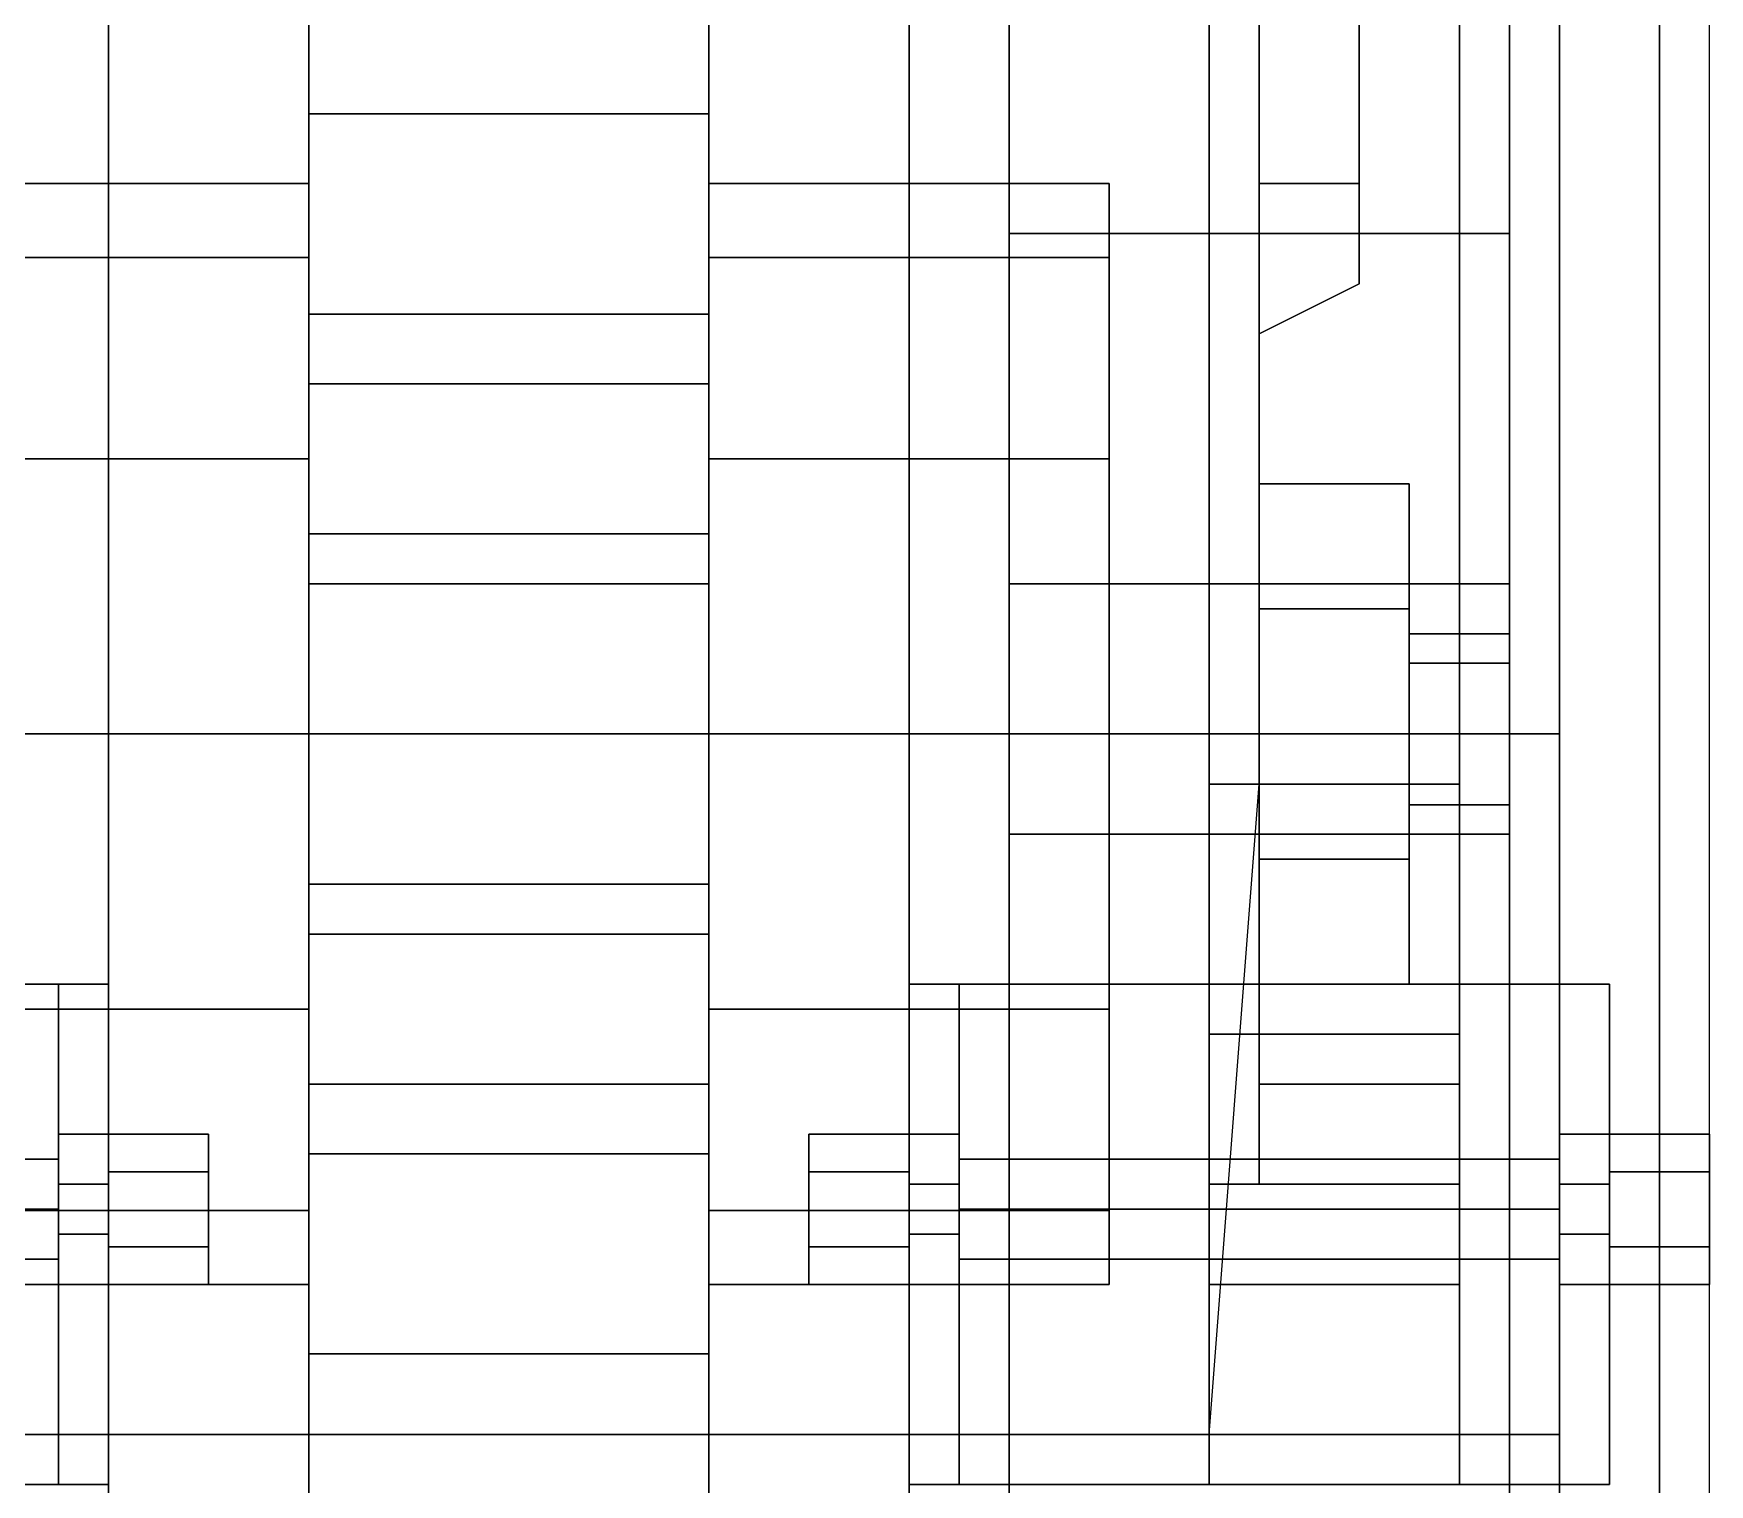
# Model space of a CAD drawing. Header units: millimetres. Extents: x -0.88 to 1, y -1.7 to 8.
# Drawn here: x -0.7875 to -0.62, y -0.965 to -0.82 of the extents above; entities that cross this region are included whole.
import ezdxf

# ---------------------------------------------------------------- set-up
doc = ezdxf.new("R2010")
doc.units = ezdxf.units.MM
for name, color, linetype in [('b2', 3, 'Continuous'), ('bogie', 5, 'Continuous'), ('seats', 3, 'Continuous'), ('track', 3, 'Continuous'), ('wheels', 2, 'Continuous')]:
    doc.layers.add(name, color=color, linetype=linetype)

msp = doc.modelspace()

# ---------------------------------------------------------------- linework, layer by layer
msp.add_3dface([(-0.62, -1.33, 0.85), (-0.62, 0.25, 0.85), (-0.84769, 0.25, 0.85), (-0.88, -1.33, 0.85)])
at = {"layer": 'b2'}
for points in [[(-0.67, -0.945, 0.215), (-0.67, -0.945, 0.205), (-0.67, -0.445, 0.195), (-0.67, -0.44, 0.21)], [(-0.67, -0.44, 0.21), (-0.67, -0.44, 0.23), (-0.67, -0.965, 0.265), (-0.67, -0.945, 0.215)], [(-0.67, -0.495, 0.27), (-0.67, -0.895, 0.27), (-0.67, -0.965, 0.265), (-0.67, -0.44, 0.23)], [(-0.67, -0.455, 0.18), (-0.67, -0.445, 0.195), (-0.67, -0.945, 0.205), (-0.67, -0.935, 0.185)], [(-0.67, -0.475, 0.17), (-0.67, -0.455, 0.18), (-0.67, -0.935, 0.185), (-0.67, -0.92, 0.17)], [(-0.67, -0.895, 0.165), (-0.67, -0.565, 0.165), (-0.67, -0.475, 0.17), (-0.67, -0.92, 0.17)], [(-0.645, -0.495, 0.27), (-0.645, -0.895, 0.27), (-0.67, -0.895, 0.27), (-0.67, -0.495, 0.27)], [(-0.645, -0.895, 0.27), (-0.645, -0.495, 0.27), (-0.645, -0.54, 0.265), (-0.645, -0.895, 0.265)], [(-0.665, -0.835, 0.245), (-0.665, -0.895, 0.265), (-0.665, -0.54, 0.265), (-0.665, -0.665, 0.245)], [(-0.645, -0.895, 0.265), (-0.645, -0.54, 0.265), (-0.665, -0.54, 0.265), (-0.665, -0.895, 0.265)], [(-0.645, -0.895, 0.165), (-0.645, -0.565, 0.165), (-0.67, -0.565, 0.165), (-0.67, -0.895, 0.165)], [(-0.665, -0.895, 0.17), (-0.665, -0.835, 0.19), (-0.665, -0.665, 0.19), (-0.665, -0.565, 0.17)], [(-0.645, -0.565, 0.17), (-0.645, -0.895, 0.17), (-0.665, -0.895, 0.17), (-0.665, -0.565, 0.17)], [(-0.645, -0.565, 0.165), (-0.645, -0.895, 0.165), (-0.645, -0.895, 0.17), (-0.645, -0.565, 0.17)], [(-0.665, -0.835, 0.245), (-0.665, -0.665, 0.245), (-0.655, -0.665, 0.235), (-0.655, -0.835, 0.235)], [(-0.665, -0.665, 0.19), (-0.665, -0.835, 0.19), (-0.655, -0.835, 0.2), (-0.655, -0.665, 0.2)], [(-0.655, -0.835, 0.235), (-0.655, -0.665, 0.235), (-0.655, -0.665, 0.2), (-0.655, -0.835, 0.2)], [(-0.665, -0.85, 0.23), (-0.665, -0.835, 0.245), (-0.655, -0.835, 0.235), (-0.655, -0.845, 0.225)], [(-0.665, -0.835, 0.19), (-0.665, -0.85, 0.205), (-0.655, -0.845, 0.21), (-0.655, -0.835, 0.2)], [(-0.665, -0.935, 0.235), (-0.665, -0.92, 0.255), (-0.665, -0.835, 0.245), (-0.665, -0.85, 0.23)], [(-0.665, -0.92, 0.255), (-0.665, -0.895, 0.265), (-0.665, -0.835, 0.245)], [(-0.665, -0.925, 0.185), (-0.665, -0.935, 0.205), (-0.665, -0.85, 0.205), (-0.665, -0.835, 0.19)], [(-0.665, -0.895, 0.17), (-0.665, -0.925, 0.185), (-0.665, -0.835, 0.19)], [(-0.655, -0.845, 0.225), (-0.655, -0.835, 0.235), (-0.655, -0.835, 0.2), (-0.655, -0.845, 0.21)], [(-0.665, -0.85, 0.205), (-0.665, -0.85, 0.23), (-0.655, -0.845, 0.225), (-0.655, -0.845, 0.21)], [(-0.665, -0.935, 0.205), (-0.665, -0.935, 0.235), (-0.665, -0.85, 0.23), (-0.665, -0.85, 0.205)], [(-0.665, -0.8775, 0.24165), (-0.665, -0.865, 0.22), (-0.65, -0.865, 0.22), (-0.65, -0.8775, 0.24165)], [(-0.665, -0.865, 0.22), (-0.665, -0.8775, 0.19835), (-0.65, -0.8775, 0.19835), (-0.65, -0.865, 0.22)], [(-0.65, -0.9025, 0.24165), (-0.65, -0.8775, 0.24165), (-0.65, -0.865, 0.22), (-0.65, -0.915, 0.22)], [(-0.65, -0.915, 0.22), (-0.65, -0.865, 0.22), (-0.65, -0.8775, 0.19835), (-0.65, -0.9025, 0.19835)], [(-0.665, -0.9025, 0.24165), (-0.665, -0.8775, 0.24165), (-0.65, -0.8775, 0.24165), (-0.65, -0.9025, 0.24165)], [(-0.665, -0.8775, 0.19835), (-0.665, -0.9025, 0.19835), (-0.65, -0.9025, 0.19835), (-0.65, -0.8775, 0.19835)], [(-0.65, -0.88293, 0.22707), (-0.65, -0.88, 0.22), (-0.64, -0.88, 0.22), (-0.64, -0.88293, 0.22707)], [(-0.65, -0.88, 0.22), (-0.65, -0.88293, 0.21293), (-0.64, -0.88293, 0.21293), (-0.64, -0.88, 0.22)], [(-0.64, -0.88293, 0.21293), (-0.64, -0.9, 0.22), (-0.64, -0.89707, 0.22707), (-0.64, -0.88, 0.22)], [(-0.64, -0.88, 0.22), (-0.64, -0.89707, 0.22707), (-0.64, -0.89, 0.23), (-0.64, -0.88293, 0.22707)], [(-0.65, -0.89, 0.23), (-0.65, -0.88293, 0.22707), (-0.64, -0.88293, 0.22707), (-0.64, -0.89, 0.23)], [(-0.65, -0.88293, 0.21293), (-0.65, -0.89, 0.21), (-0.64, -0.89, 0.21), (-0.64, -0.88293, 0.21293)], [(-0.64, -0.89, 0.21), (-0.64, -0.89707, 0.21293), (-0.64, -0.9, 0.22), (-0.64, -0.88293, 0.21293)], [(-0.65, -0.89707, 0.22707), (-0.65, -0.89, 0.23), (-0.64, -0.89, 0.23), (-0.64, -0.89707, 0.22707)], [(-0.65, -0.89, 0.21), (-0.65, -0.89707, 0.21293), (-0.64, -0.89707, 0.21293), (-0.64, -0.89, 0.21)], [(-0.645, -0.92, 0.17), (-0.645, -0.895, 0.165), (-0.67, -0.895, 0.165), (-0.67, -0.92, 0.17)], [(-0.645, -0.895, 0.275), (-0.645, -0.96, 0.275), (-0.67, -0.96, 0.275), (-0.67, -0.895, 0.275)], [(-0.645, -0.895, 0.27), (-0.645, -0.895, 0.275), (-0.67, -0.895, 0.275), (-0.67, -0.895, 0.27)], [(-0.67, -0.895, 0.275), (-0.67, -0.96, 0.275), (-0.665, -0.895, 0.265), (-0.67, -0.895, 0.27)], [(-0.67, -0.96, 0.275), (-0.67, -0.965, 0.27), (-0.67, -0.965, 0.265), (-0.67, -0.895, 0.27)], [(-0.645, -0.895, 0.17), (-0.645, -0.925, 0.185), (-0.665, -0.925, 0.185), (-0.665, -0.895, 0.17)], [(-0.645, -0.92, 0.255), (-0.645, -0.895, 0.265), (-0.665, -0.895, 0.265), (-0.665, -0.92, 0.255)], [(-0.645, -0.895, 0.165), (-0.645, -0.92, 0.17), (-0.645, -0.925, 0.185), (-0.645, -0.895, 0.17)], [(-0.645, -0.895, 0.265), (-0.645, -0.96, 0.275), (-0.645, -0.96, 0.275), (-0.645, -0.895, 0.275)], [(-0.645, -0.92, 0.255), (-0.645, -0.965, 0.27), (-0.645, -0.96, 0.275), (-0.645, -0.895, 0.265)], [(-0.65, -0.9, 0.22), (-0.65, -0.89707, 0.22707), (-0.64, -0.89707, 0.22707), (-0.64, -0.9, 0.22)], [(-0.65, -0.89707, 0.21293), (-0.65, -0.9, 0.22), (-0.64, -0.9, 0.22), (-0.64, -0.89707, 0.21293)], [(-0.665, -0.915, 0.22), (-0.665, -0.9025, 0.24165), (-0.65, -0.9025, 0.24165), (-0.65, -0.915, 0.22)], [(-0.665, -0.9025, 0.19835), (-0.665, -0.915, 0.22), (-0.65, -0.915, 0.22), (-0.65, -0.9025, 0.19835)], [(-0.645, -0.935, 0.185), (-0.645, -0.92, 0.17), (-0.67, -0.92, 0.17), (-0.67, -0.935, 0.185)], [(-0.645, -0.935, 0.235), (-0.645, -0.92, 0.255), (-0.665, -0.92, 0.255), (-0.665, -0.935, 0.235)], [(-0.645, -0.92, 0.17), (-0.645, -0.935, 0.185), (-0.645, -0.935, 0.205), (-0.645, -0.925, 0.185)], [(-0.645, -0.935, 0.235), (-0.645, -0.965, 0.265), (-0.645, -0.965, 0.27), (-0.645, -0.92, 0.255)], [(-0.645, -0.925, 0.185), (-0.645, -0.935, 0.205), (-0.665, -0.935, 0.205), (-0.665, -0.925, 0.185)], [(-0.645, -0.945, 0.205), (-0.645, -0.935, 0.185), (-0.67, -0.935, 0.185), (-0.67, -0.945, 0.205)], [(-0.645, -0.935, 0.205), (-0.645, -0.935, 0.235), (-0.665, -0.935, 0.235), (-0.665, -0.935, 0.205)], [(-0.645, -0.935, 0.185), (-0.645, -0.945, 0.205), (-0.645, -0.945, 0.215), (-0.645, -0.935, 0.205)], [(-0.645, -0.935, 0.205), (-0.645, -0.945, 0.215), (-0.645, -0.965, 0.265), (-0.645, -0.935, 0.235)], [(-0.645, -0.965, 0.265), (-0.645, -0.945, 0.215), (-0.67, -0.945, 0.215), (-0.67, -0.965, 0.265)], [(-0.645, -0.945, 0.215), (-0.645, -0.945, 0.205), (-0.67, -0.945, 0.205), (-0.67, -0.945, 0.215)], [(-0.645, -0.96, 0.275), (-0.645, -0.965, 0.27), (-0.67, -0.965, 0.27), (-0.67, -0.96, 0.275)]]:
    msp.add_3dface(points, dxfattribs=at)
at = {"layer": 'bogie'}
for points in [[(-0.69, -0.59, 0.295), (-0.69, -0.84, 0.325), (-0.69, -0.805, 0.33), (-0.69, -0.59, 0.295)], [(-0.69, -0.99, 0.3), (-0.69, -0.59, 0.295), (-0.64, -0.59, 0.295), (-0.64, -0.99, 0.3)], [(-0.69, -0.9, 0.315), (-0.69, -0.59, 0.295), (-0.69, -0.99, 0.3), (-0.69, -0.99, 0.315)], [(-0.69, -0.875, 0.325), (-0.69, -0.59, 0.295), (-0.69, -0.9, 0.315), (-0.69, -0.9, 0.325)], [(-0.69, -0.875, 0.325), (-0.69, -0.875, 0.325), (-0.69, -0.84, 0.325), (-0.69, -0.59, 0.295)], [(-0.64, -0.59, 0.295), (-0.64, -0.805, 0.33), (-0.64, -0.84, 0.325), (-0.64, -0.59, 0.295)], [(-0.64, -0.99, 0.315), (-0.64, -0.99, 0.3), (-0.64, -0.59, 0.295), (-0.64, -0.9, 0.315)], [(-0.64, -0.9, 0.325), (-0.64, -0.9, 0.315), (-0.64, -0.59, 0.295), (-0.64, -0.875, 0.325)], [(-0.64, -0.59, 0.295), (-0.64, -0.84, 0.325), (-0.64, -0.875, 0.325)], [(-0.69, -0.805, 0.33), (-0.69, -0.84, 0.325), (-0.69, -0.84, 0.33), (-0.69, -0.805, 0.33)], [(-0.69, -0.805, 0.33), (-0.69, -0.84, 0.33), (-0.64, -0.84, 0.33), (-0.64, -0.805, 0.33)], [(-0.64, -0.805, 0.33), (-0.64, -0.84, 0.33), (-0.64, -0.84, 0.325), (-0.64, -0.805, 0.33)], [(-0.69, -0.84, 0.33), (-0.69, -0.84, 0.325), (-0.64, -0.84, 0.325), (-0.64, -0.84, 0.33)], [(-0.69, -0.84, 0.325), (-0.69, -0.875, 0.33), (-0.64, -0.875, 0.33), (-0.64, -0.84, 0.325)], [(-0.69, -0.875, 0.325), (-0.69, -0.875, 0.325), (-0.69, -0.875, 0.33), (-0.69, -0.84, 0.325)], [(-0.64, -0.84, 0.325), (-0.64, -0.875, 0.33), (-0.64, -0.875, 0.325)], [(-0.69, -0.875, 0.33), (-0.69, -0.875, 0.325), (-0.64, -0.875, 0.325), (-0.64, -0.875, 0.33)], [(-0.69, -0.875, 0.325), (-0.69, -0.9, 0.325), (-0.64, -0.9, 0.325), (-0.64, -0.875, 0.325)], [(-0.69, -0.9, 0.325), (-0.69, -0.9, 0.315), (-0.64, -0.9, 0.315), (-0.64, -0.9, 0.325)], [(-0.69, -0.9, 0.315), (-0.69, -0.99, 0.315), (-0.64, -0.99, 0.315), (-0.64, -0.9, 0.315)], [(-0.85, -0.915, 0.28), (-0.845, -0.915, 0.285), (-0.785, -0.915, 0.285), (-0.78, -0.915, 0.28)], [(-0.845, -0.915, 0.285), (-0.845, -0.965, 0.285), (-0.785, -0.965, 0.285), (-0.785, -0.915, 0.285)], [(-0.785, -0.945, 0.33), (-0.785, -0.93, 0.33), (-0.785, -0.915, 0.29), (-0.785, -0.965, 0.29)], [(-0.78, -0.915, 0.29), (-0.785, -0.915, 0.29), (-0.785, -0.93, 0.33), (-0.78, -0.93, 0.33)], [(-0.785, -0.965, 0.29), (-0.785, -0.915, 0.29), (-0.785, -0.915, 0.285), (-0.785, -0.965, 0.285)], [(-0.785, -0.915, 0.29), (-0.78, -0.915, 0.29), (-0.78, -0.915, 0.28), (-0.785, -0.915, 0.285)], [(-0.78, -0.93, 0.33), (-0.78, -0.945, 0.33), (-0.78, -0.965, 0.29), (-0.78, -0.915, 0.29)], [(-0.78, -0.915, 0.29), (-0.78, -0.965, 0.29), (-0.78, -0.965, 0.28), (-0.78, -0.915, 0.28)], [(-0.7, -0.945, 0.33), (-0.7, -0.93, 0.33), (-0.7, -0.915, 0.29), (-0.7, -0.965, 0.29)], [(-0.7, -0.93, 0.33), (-0.695, -0.93, 0.33), (-0.695, -0.915, 0.29), (-0.7, -0.915, 0.29)], [(-0.7, -0.915, 0.28), (-0.695, -0.915, 0.285), (-0.635, -0.915, 0.285), (-0.63, -0.915, 0.28)], [(-0.7, -0.915, 0.29), (-0.695, -0.915, 0.29), (-0.695, -0.915, 0.285), (-0.7, -0.915, 0.28)], [(-0.7, -0.965, 0.29), (-0.7, -0.915, 0.29), (-0.7, -0.915, 0.28), (-0.7, -0.965, 0.28)], [(-0.695, -0.93, 0.33), (-0.695, -0.945, 0.33), (-0.695, -0.965, 0.29), (-0.695, -0.915, 0.29)], [(-0.695, -0.915, 0.285), (-0.695, -0.965, 0.285), (-0.635, -0.965, 0.285), (-0.635, -0.915, 0.285)], [(-0.695, -0.915, 0.29), (-0.695, -0.965, 0.29), (-0.695, -0.965, 0.285), (-0.695, -0.915, 0.285)], [(-0.635, -0.945, 0.33), (-0.635, -0.93, 0.33), (-0.635, -0.915, 0.29), (-0.635, -0.965, 0.29)], [(-0.63, -0.915, 0.29), (-0.635, -0.915, 0.29), (-0.635, -0.93, 0.33), (-0.63, -0.93, 0.33)], [(-0.635, -0.965, 0.29), (-0.635, -0.915, 0.29), (-0.635, -0.915, 0.285), (-0.635, -0.965, 0.285)], [(-0.635, -0.915, 0.29), (-0.63, -0.915, 0.29), (-0.63, -0.915, 0.28), (-0.635, -0.915, 0.285)], [(-0.63, -0.93, 0.33), (-0.63, -0.945, 0.33), (-0.63, -0.965, 0.29), (-0.63, -0.915, 0.29)], [(-0.63, -0.915, 0.29), (-0.63, -0.965, 0.29), (-0.63, -0.965, 0.28), (-0.63, -0.915, 0.28)], [(-0.785, -0.94, 0.335), (-0.785, -0.935, 0.335), (-0.785, -0.93, 0.33), (-0.785, -0.945, 0.33)], [(-0.78, -0.93, 0.33), (-0.785, -0.93, 0.33), (-0.785, -0.935, 0.335), (-0.78, -0.935, 0.335)], [(-0.78, -0.93, 0.3225), (-0.78, -0.93375, 0.329), (-0.77, -0.93375, 0.329), (-0.77, -0.93, 0.3225)], [(-0.78, -0.93375, 0.316), (-0.78, -0.93, 0.3225), (-0.77, -0.93, 0.3225), (-0.77, -0.93375, 0.316)], [(-0.78, -0.935, 0.335), (-0.78, -0.94, 0.335), (-0.78, -0.945, 0.33), (-0.78, -0.93, 0.33)], [(-0.77, -0.93375, 0.329), (-0.77, -0.94125, 0.329), (-0.77, -0.945, 0.3225), (-0.77, -0.93, 0.3225)], [(-0.77, -0.93, 0.3225), (-0.77, -0.945, 0.3225), (-0.77, -0.94125, 0.316), (-0.77, -0.93375, 0.316)], [(-0.71, -0.94125, 0.329), (-0.71, -0.93375, 0.329), (-0.71, -0.93, 0.3225), (-0.71, -0.945, 0.3225)], [(-0.7, -0.93375, 0.329), (-0.7, -0.93, 0.3225), (-0.71, -0.93, 0.3225), (-0.71, -0.93375, 0.329)], [(-0.71, -0.945, 0.3225), (-0.71, -0.93, 0.3225), (-0.71, -0.93375, 0.316), (-0.71, -0.94125, 0.316)], [(-0.7, -0.93, 0.3225), (-0.7, -0.93375, 0.316), (-0.71, -0.93375, 0.316), (-0.71, -0.93, 0.3225)], [(-0.7, -0.94, 0.335), (-0.7, -0.935, 0.335), (-0.7, -0.93, 0.33), (-0.7, -0.945, 0.33)], [(-0.7, -0.935, 0.335), (-0.695, -0.935, 0.335), (-0.695, -0.93, 0.33), (-0.7, -0.93, 0.33)], [(-0.695, -0.935, 0.335), (-0.695, -0.94, 0.335), (-0.695, -0.945, 0.33), (-0.695, -0.93, 0.33)], [(-0.635, -0.94, 0.335), (-0.635, -0.935, 0.335), (-0.635, -0.93, 0.33), (-0.635, -0.945, 0.33)], [(-0.63, -0.93, 0.33), (-0.635, -0.93, 0.33), (-0.635, -0.935, 0.335), (-0.63, -0.935, 0.335)], [(-0.63, -0.93, 0.3225), (-0.63, -0.93375, 0.329), (-0.62, -0.93375, 0.329), (-0.62, -0.93, 0.3225)], [(-0.63, -0.93375, 0.316), (-0.63, -0.93, 0.3225), (-0.62, -0.93, 0.3225), (-0.62, -0.93375, 0.316)], [(-0.63, -0.935, 0.335), (-0.63, -0.94, 0.335), (-0.63, -0.945, 0.33), (-0.63, -0.93, 0.33)], [(-0.62, -0.93375, 0.329), (-0.62, -0.94125, 0.329), (-0.62, -0.945, 0.3225), (-0.62, -0.93, 0.3225)], [(-0.62, -0.93, 0.3225), (-0.62, -0.945, 0.3225), (-0.62, -0.94125, 0.316), (-0.62, -0.93375, 0.316)], [(-0.845, -0.9325, 0.3225), (-0.845, -0.9375, 0.3275), (-0.785, -0.9375, 0.3275), (-0.785, -0.9325, 0.3225)], [(-0.845, -0.9375, 0.3175), (-0.845, -0.9325, 0.3225), (-0.785, -0.9325, 0.3225), (-0.785, -0.9375, 0.3175)], [(-0.695, -0.9325, 0.3225), (-0.695, -0.9375, 0.3275), (-0.635, -0.9375, 0.3275), (-0.635, -0.9325, 0.3225)], [(-0.695, -0.9375, 0.3175), (-0.695, -0.9325, 0.3225), (-0.635, -0.9325, 0.3225), (-0.635, -0.9375, 0.3175)], [(-0.78, -0.94125, 0.316), (-0.78, -0.93375, 0.316), (-0.77, -0.93375, 0.316), (-0.77, -0.94125, 0.316)], [(-0.78, -0.93375, 0.329), (-0.78, -0.94125, 0.329), (-0.77, -0.94125, 0.329), (-0.77, -0.93375, 0.329)], [(-0.7, -0.93375, 0.316), (-0.7, -0.94125, 0.316), (-0.71, -0.94125, 0.316), (-0.71, -0.93375, 0.316)], [(-0.7, -0.94125, 0.329), (-0.7, -0.93375, 0.329), (-0.71, -0.93375, 0.329), (-0.71, -0.94125, 0.329)], [(-0.63, -0.94125, 0.316), (-0.63, -0.93375, 0.316), (-0.62, -0.93375, 0.316), (-0.62, -0.94125, 0.316)], [(-0.63, -0.93375, 0.329), (-0.63, -0.94125, 0.329), (-0.62, -0.94125, 0.329), (-0.62, -0.93375, 0.329)], [(-0.78, -0.935, 0.335), (-0.785, -0.935, 0.335), (-0.785, -0.94, 0.335), (-0.78, -0.94, 0.335)], [(-0.7, -0.94, 0.335), (-0.695, -0.94, 0.335), (-0.695, -0.935, 0.335), (-0.7, -0.935, 0.335)], [(-0.63, -0.935, 0.335), (-0.635, -0.935, 0.335), (-0.635, -0.94, 0.335), (-0.63, -0.94, 0.335)], [(-0.845, -0.9375, 0.3275), (-0.845, -0.9425, 0.3225), (-0.785, -0.9425, 0.3225), (-0.785, -0.9375, 0.3275)], [(-0.845, -0.9425, 0.3225), (-0.845, -0.9375, 0.3175), (-0.785, -0.9375, 0.3175), (-0.785, -0.9425, 0.3225)], [(-0.695, -0.9375, 0.3275), (-0.695, -0.9425, 0.3225), (-0.635, -0.9425, 0.3225), (-0.635, -0.9375, 0.3275)], [(-0.695, -0.9425, 0.3225), (-0.695, -0.9375, 0.3175), (-0.635, -0.9375, 0.3175), (-0.635, -0.9425, 0.3225)], [(-0.78, -0.94, 0.335), (-0.785, -0.94, 0.335), (-0.785, -0.945, 0.33), (-0.78, -0.945, 0.33)], [(-0.78, -0.94125, 0.329), (-0.78, -0.945, 0.3225), (-0.77, -0.945, 0.3225), (-0.77, -0.94125, 0.329)], [(-0.78, -0.945, 0.3225), (-0.78, -0.94125, 0.316), (-0.77, -0.94125, 0.316), (-0.77, -0.945, 0.3225)], [(-0.7, -0.945, 0.3225), (-0.7, -0.94125, 0.329), (-0.71, -0.94125, 0.329), (-0.71, -0.945, 0.3225)], [(-0.7, -0.94125, 0.316), (-0.7, -0.945, 0.3225), (-0.71, -0.945, 0.3225), (-0.71, -0.94125, 0.316)], [(-0.7, -0.945, 0.33), (-0.695, -0.945, 0.33), (-0.695, -0.94, 0.335), (-0.7, -0.94, 0.335)], [(-0.63, -0.94, 0.335), (-0.635, -0.94, 0.335), (-0.635, -0.945, 0.33), (-0.63, -0.945, 0.33)], [(-0.63, -0.94125, 0.329), (-0.63, -0.945, 0.3225), (-0.62, -0.945, 0.3225), (-0.62, -0.94125, 0.329)], [(-0.63, -0.945, 0.3225), (-0.63, -0.94125, 0.316), (-0.62, -0.94125, 0.316), (-0.62, -0.945, 0.3225)], [(-0.78, -0.945, 0.33), (-0.785, -0.945, 0.33), (-0.785, -0.965, 0.29), (-0.78, -0.965, 0.29)], [(-0.7, -0.965, 0.29), (-0.695, -0.965, 0.29), (-0.695, -0.945, 0.33), (-0.7, -0.945, 0.33)], [(-0.63, -0.945, 0.33), (-0.635, -0.945, 0.33), (-0.635, -0.965, 0.29), (-0.63, -0.965, 0.29)], [(-0.845, -0.965, 0.285), (-0.85, -0.965, 0.28), (-0.78, -0.965, 0.28), (-0.785, -0.965, 0.285)], [(-0.78, -0.965, 0.29), (-0.785, -0.965, 0.29), (-0.785, -0.965, 0.285), (-0.78, -0.965, 0.28)], [(-0.695, -0.965, 0.285), (-0.7, -0.965, 0.28), (-0.63, -0.965, 0.28), (-0.635, -0.965, 0.285)], [(-0.695, -0.965, 0.29), (-0.7, -0.965, 0.29), (-0.7, -0.965, 0.28), (-0.695, -0.965, 0.285)], [(-0.63, -0.965, 0.29), (-0.635, -0.965, 0.29), (-0.635, -0.965, 0.285), (-0.63, -0.965, 0.28)]]:
    msp.add_3dface(points, dxfattribs=at)
at = {"layer": 'seats'}
for points in [[(-0.625, 0.235, 1.205), (-0.625, 0.235, 1.16), (-0.625, -1.315, 1.16), (-0.625, -1.315, 1.205)], [(-0.605, -1.25, 1.22), (-0.605, 0.18, 1.22), (-0.625, 0.2, 1.205), (-0.625, -1.27, 1.205)]]:
    msp.add_3dface(points, dxfattribs=at)
at = {"layer": 'track'}
for points in [[(-0.635, -0.89, 0.025), (-0.635, -0.89), (-0.635, 0.945), (-0.635, 0.935, 0.025)], [(-0.845, 0.935, 0.025), (-0.845, -0.89, 0.025), (-0.635, -0.89, 0.025), (-0.635, 0.935, 0.025)], [(-0.845, -0.96, 0.56), (-0.845, -0.665, 0.59), (-0.635, -0.665, 0.59), (-0.635, -0.96, 0.56)], [(-0.635, -0.975, 0.585), (-0.635, -0.665, 0.615), (-0.845, -0.665, 0.615), (-0.845, -0.975, 0.585)], [(-0.635, -0.665, 0.59), (-0.635, -0.665, 0.615), (-0.635, -0.975, 0.585), (-0.635, -0.96, 0.56)], [(-0.845, -0.89, 0.025), (-0.845, -1.45, 0.19), (-0.635, -1.45, 0.19), (-0.635, -0.89, 0.025)], [(-0.635, -0.89), (-0.635, -1.45, 0.165), (-0.845, -1.45, 0.165), (-0.845, -0.89)], [(-0.635, -1.45, 0.19), (-0.635, -1.45, 0.165), (-0.635, -0.89), (-0.635, -0.89, 0.025)], [(-0.845, -1.34, 0.56), (-0.845, -0.96, 0.56), (-0.635, -0.96, 0.56), (-0.635, -1.34, 0.56)], [(-0.635, -0.96, 0.56), (-0.635, -0.975, 0.585), (-0.635, -1.34, 0.585), (-0.635, -1.34, 0.56)]]:
    msp.add_3dface(points, dxfattribs=at)
at = {"layer": 'wheels'}
for points in [[(-0.7, -0.7875, 0.04246), (-0.7, -0.89, 0.015), (-0.78, -0.89, 0.015), (-0.78, -0.7875, 0.04246)], [(-0.78, -0.89, 0.065), (-0.78, -0.8125, 0.08577), (-0.78, -0.7875, 0.04246), (-0.78, -0.89, 0.015)], [(-0.7, -0.89, 0.425), (-0.7, -0.7875, 0.39754), (-0.78, -0.7875, 0.39754), (-0.78, -0.89, 0.425)], [(-0.78, -0.8125, 0.35423), (-0.78, -0.89, 0.375), (-0.78, -0.89, 0.425), (-0.78, -0.7875, 0.39754)], [(-0.7, -0.8125, 0.08577), (-0.7, -0.89, 0.065), (-0.7, -0.89, 0.015), (-0.7, -0.7875, 0.04246)], [(-0.7, -0.89, 0.375), (-0.7, -0.8125, 0.35423), (-0.7, -0.7875, 0.39754), (-0.7, -0.89, 0.425)], [(-0.76, -0.855, 0.085), (-0.72, -0.855, 0.085), (-0.72, -0.79059, 0.12219), (-0.76, -0.79059, 0.12219)], [(-0.76, -0.79059, 0.12219), (-0.76, -0.79059, 0.12219), (-0.76, -0.8125, 0.08577), (-0.76, -0.855, 0.085)], [(-0.76, -0.79059, 0.31781), (-0.72, -0.79059, 0.31781), (-0.72, -0.855, 0.355), (-0.76, -0.855, 0.355)], [(-0.76, -0.855, 0.355), (-0.76, -0.855, 0.355), (-0.76, -0.8125, 0.35423), (-0.76, -0.79059, 0.31781)], [(-0.72, -0.855, 0.085), (-0.72, -0.855, 0.085), (-0.72, -0.8125, 0.08577), (-0.72, -0.79059, 0.12219)], [(-0.72, -0.79059, 0.31781), (-0.72, -0.79059, 0.31781), (-0.72, -0.8125, 0.35423), (-0.72, -0.855, 0.355)], [(-0.76, -0.84804, 0.17268), (-0.76, -0.82804, 0.20732), (-0.76, -0.7959, 0.18299), (-0.76, -0.8109, 0.15701)], [(-0.76, -0.82804, 0.20732), (-0.72, -0.82804, 0.20732), (-0.72, -0.7959, 0.18299), (-0.76, -0.7959, 0.18299)], [(-0.72, -0.82804, 0.23268), (-0.76, -0.82804, 0.23268), (-0.76, -0.7959, 0.25701), (-0.72, -0.7959, 0.25701)], [(-0.76, -0.82804, 0.23268), (-0.76, -0.84804, 0.26732), (-0.76, -0.8109, 0.28299), (-0.76, -0.7959, 0.25701)], [(-0.72, -0.82804, 0.20732), (-0.72, -0.84804, 0.17268), (-0.72, -0.8109, 0.15701), (-0.72, -0.7959, 0.18299)], [(-0.72, -0.84804, 0.26732), (-0.72, -0.82804, 0.23268), (-0.72, -0.7959, 0.25701), (-0.72, -0.8109, 0.28299)], [(-0.72, -0.84804, 0.17268), (-0.76, -0.84804, 0.17268), (-0.76, -0.8109, 0.15701), (-0.72, -0.8109, 0.15701)], [(-0.76, -0.84804, 0.26732), (-0.72, -0.84804, 0.26732), (-0.72, -0.8109, 0.28299), (-0.76, -0.8109, 0.28299)], [(-0.78, -0.8125, 0.08577), (-0.78, -0.89, 0.065), (-0.76, -0.89, 0.065), (-0.76, -0.8125, 0.08577)], [(-0.78, -0.89, 0.375), (-0.78, -0.8125, 0.35423), (-0.76, -0.8125, 0.35423), (-0.76, -0.89, 0.375)], [(-0.76, -0.855, 0.085), (-0.76, -0.855, 0.085), (-0.76, -0.8125, 0.08577), (-0.76, -0.89, 0.065)], [(-0.76, -0.8125, 0.35423), (-0.76, -0.8125, 0.35423), (-0.76, -0.855, 0.355), (-0.76, -0.89, 0.375)], [(-0.72, -0.8125, 0.08577), (-0.72, -0.8125, 0.08577), (-0.72, -0.855, 0.085), (-0.72, -0.89, 0.065)], [(-0.7, -0.89, 0.065), (-0.7, -0.8125, 0.08577), (-0.72, -0.8125, 0.08577), (-0.72, -0.89, 0.065)], [(-0.72, -0.855, 0.355), (-0.72, -0.855, 0.355), (-0.72, -0.8125, 0.35423), (-0.72, -0.89, 0.375)], [(-0.7, -0.8125, 0.35423), (-0.7, -0.89, 0.375), (-0.72, -0.89, 0.375), (-0.72, -0.8125, 0.35423)], [(-0.76, -0.82804, 0.23268), (-0.72, -0.82804, 0.23268), (-0.72, -0.82804, 0.20732), (-0.76, -0.82804, 0.20732)], [(-0.76, -0.82804, 0.23268), (-0.76, -0.82804, 0.23268), (-0.76, -0.82804, 0.20732), (-0.76, -0.835, 0.22)], [(-0.76, -0.835, 0.22), (-0.76, -0.835, 0.22), (-0.76, -0.82804, 0.20732), (-0.76, -0.84237, 0.1925)], [(-0.76, -0.82804, 0.23268), (-0.76, -0.82804, 0.23268), (-0.76, -0.835, 0.22), (-0.76, -0.84237, 0.2475)], [(-0.76, -0.84237, 0.1925), (-0.76, -0.84237, 0.1925), (-0.76, -0.82804, 0.20732), (-0.76, -0.84804, 0.17268)], [(-0.76, -0.84237, 0.2475), (-0.76, -0.84237, 0.2475), (-0.76, -0.84804, 0.26732), (-0.76, -0.82804, 0.23268)], [(-0.72, -0.84237, 0.1925), (-0.72, -0.84237, 0.1925), (-0.72, -0.84804, 0.17268), (-0.72, -0.82804, 0.20732)], [(-0.72, -0.84237, 0.2475), (-0.72, -0.84237, 0.2475), (-0.72, -0.82804, 0.23268), (-0.72, -0.84804, 0.26732)], [(-0.72, -0.82804, 0.20732), (-0.72, -0.82804, 0.20732), (-0.72, -0.835, 0.22), (-0.72, -0.84237, 0.1925)], [(-0.72, -0.835, 0.22), (-0.72, -0.835, 0.22), (-0.72, -0.82804, 0.23268), (-0.72, -0.84237, 0.2475)], [(-0.72, -0.82804, 0.20732), (-0.72, -0.82804, 0.20732), (-0.72, -0.82804, 0.23268), (-0.72, -0.835, 0.22)], [(-0.8, -0.835, 0.22), (-0.8, -0.84237, 0.2475), (-0.76, -0.84237, 0.2475), (-0.76, -0.835, 0.22)], [(-0.8, -0.84237, 0.1925), (-0.8, -0.835, 0.22), (-0.76, -0.835, 0.22), (-0.76, -0.84237, 0.1925)], [(-0.68, -0.835, 0.22), (-0.68, -0.84237, 0.1925), (-0.72, -0.84237, 0.1925), (-0.72, -0.835, 0.22)], [(-0.68, -0.84237, 0.2475), (-0.68, -0.835, 0.22), (-0.72, -0.835, 0.22), (-0.72, -0.84237, 0.2475)], [(-0.8, -0.84237, 0.2475), (-0.8, -0.8625, 0.26763), (-0.76, -0.8625, 0.26763), (-0.76, -0.84237, 0.2475)], [(-0.8, -0.8625, 0.17237), (-0.8, -0.84237, 0.1925), (-0.76, -0.84237, 0.1925), (-0.76, -0.8625, 0.17237)], [(-0.76, -0.84804, 0.17268), (-0.76, -0.84804, 0.17268), (-0.76, -0.8625, 0.17237), (-0.76, -0.84237, 0.1925)], [(-0.76, -0.8625, 0.26763), (-0.76, -0.8625, 0.26763), (-0.76, -0.84804, 0.26732), (-0.76, -0.84237, 0.2475)], [(-0.68, -0.84237, 0.1925), (-0.68, -0.8625, 0.17237), (-0.72, -0.8625, 0.17237), (-0.72, -0.84237, 0.1925)], [(-0.68, -0.8625, 0.26763), (-0.68, -0.84237, 0.2475), (-0.72, -0.84237, 0.2475), (-0.72, -0.8625, 0.26763)], [(-0.72, -0.8625, 0.17237), (-0.72, -0.8625, 0.17237), (-0.72, -0.84804, 0.17268), (-0.72, -0.84237, 0.1925)], [(-0.72, -0.84804, 0.26732), (-0.72, -0.84804, 0.26732), (-0.72, -0.8625, 0.26763), (-0.72, -0.84237, 0.2475)], [(-0.76, -0.84804, 0.17268), (-0.72, -0.84804, 0.17268), (-0.72, -0.87, 0.16), (-0.76, -0.87, 0.16)], [(-0.76, -0.84804, 0.17268), (-0.76, -0.84804, 0.17268), (-0.76, -0.87, 0.16), (-0.76, -0.8625, 0.17237)], [(-0.76, -0.87, 0.28), (-0.72, -0.87, 0.28), (-0.72, -0.84804, 0.26732), (-0.76, -0.84804, 0.26732)], [(-0.76, -0.87, 0.28), (-0.76, -0.87, 0.28), (-0.76, -0.84804, 0.26732), (-0.76, -0.8625, 0.26763)], [(-0.72, -0.87, 0.16), (-0.72, -0.87, 0.16), (-0.72, -0.84804, 0.17268), (-0.72, -0.8625, 0.17237)], [(-0.72, -0.84804, 0.26732), (-0.72, -0.84804, 0.26732), (-0.72, -0.87, 0.28), (-0.72, -0.8625, 0.26763)], [(-0.76, -0.87, 0.085), (-0.72, -0.87, 0.085), (-0.72, -0.855, 0.085), (-0.76, -0.855, 0.085)], [(-0.76, -0.87, 0.085), (-0.76, -0.87, 0.085), (-0.76, -0.855, 0.085), (-0.76, -0.89, 0.065)], [(-0.76, -0.855, 0.355), (-0.72, -0.855, 0.355), (-0.72, -0.87, 0.355), (-0.76, -0.87, 0.355)], [(-0.76, -0.855, 0.355), (-0.76, -0.855, 0.355), (-0.76, -0.87, 0.355), (-0.76, -0.89, 0.375)], [(-0.72, -0.855, 0.085), (-0.72, -0.855, 0.085), (-0.72, -0.87, 0.085), (-0.72, -0.89, 0.065)], [(-0.72, -0.87, 0.355), (-0.72, -0.87, 0.355), (-0.72, -0.855, 0.355), (-0.72, -0.89, 0.375)], [(-0.8, -0.89, 0.165), (-0.8, -0.8625, 0.17237), (-0.76, -0.8625, 0.17237), (-0.76, -0.89, 0.165)], [(-0.8, -0.8625, 0.26763), (-0.8, -0.89, 0.275), (-0.76, -0.89, 0.275), (-0.76, -0.8625, 0.26763)], [(-0.76, -0.8625, 0.17237), (-0.76, -0.8625, 0.17237), (-0.76, -0.87, 0.16), (-0.76, -0.89, 0.165)], [(-0.76, -0.87, 0.28), (-0.76, -0.87, 0.28), (-0.76, -0.8625, 0.26763), (-0.76, -0.89, 0.275)], [(-0.68, -0.8625, 0.17237), (-0.68, -0.89, 0.165), (-0.72, -0.89, 0.165), (-0.72, -0.8625, 0.17237)], [(-0.72, -0.87, 0.16), (-0.72, -0.87, 0.16), (-0.72, -0.8625, 0.17237), (-0.72, -0.89, 0.165)], [(-0.68, -0.89, 0.275), (-0.68, -0.8625, 0.26763), (-0.72, -0.8625, 0.26763), (-0.72, -0.89, 0.275)], [(-0.72, -0.8625, 0.26763), (-0.72, -0.8625, 0.26763), (-0.72, -0.87, 0.28), (-0.72, -0.89, 0.275)], [(-0.76, -0.89, 0.165), (-0.76, -0.89, 0.165), (-0.76, -0.87, 0.16), (-0.76, -0.91, 0.16)], [(-0.76, -0.875, 0.09), (-0.72, -0.875, 0.09), (-0.72, -0.87, 0.085), (-0.76, -0.87, 0.085)], [(-0.76, -0.875, 0.09), (-0.76, -0.875, 0.09), (-0.76, -0.87, 0.085), (-0.76, -0.89, 0.065)], [(-0.76, -0.87, 0.16), (-0.72, -0.87, 0.16), (-0.72, -0.875, 0.12), (-0.76, -0.875, 0.12)], [(-0.76, -0.91, 0.16), (-0.76, -0.87, 0.16), (-0.76, -0.875, 0.12), (-0.76, -0.905, 0.12)], [(-0.72, -0.87, 0.28), (-0.76, -0.87, 0.28), (-0.76, -0.875, 0.32), (-0.72, -0.875, 0.32)], [(-0.76, -0.87, 0.28), (-0.76, -0.91, 0.28), (-0.76, -0.905, 0.32), (-0.76, -0.875, 0.32)], [(-0.76, -0.89, 0.275), (-0.76, -0.89, 0.275), (-0.76, -0.91, 0.28), (-0.76, -0.87, 0.28)], [(-0.72, -0.875, 0.35), (-0.76, -0.875, 0.35), (-0.76, -0.87, 0.355), (-0.72, -0.87, 0.355)], [(-0.76, -0.87, 0.355), (-0.76, -0.87, 0.355), (-0.76, -0.875, 0.35), (-0.76, -0.89, 0.375)], [(-0.72, -0.89, 0.165), (-0.72, -0.89, 0.165), (-0.72, -0.91, 0.16), (-0.72, -0.87, 0.16)], [(-0.72, -0.87, 0.085), (-0.72, -0.87, 0.085), (-0.72, -0.875, 0.09), (-0.72, -0.89, 0.065)], [(-0.72, -0.87, 0.16), (-0.72, -0.91, 0.16), (-0.72, -0.905, 0.12), (-0.72, -0.875, 0.12)], [(-0.72, -0.91, 0.28), (-0.72, -0.87, 0.28), (-0.72, -0.875, 0.32), (-0.72, -0.905, 0.32)], [(-0.72, -0.89, 0.275), (-0.72, -0.89, 0.275), (-0.72, -0.87, 0.28), (-0.72, -0.91, 0.28)], [(-0.72, -0.875, 0.35), (-0.72, -0.875, 0.35), (-0.72, -0.87, 0.355), (-0.72, -0.89, 0.375)], [(-0.76, -0.875, 0.12), (-0.72, -0.875, 0.12), (-0.72, -0.875, 0.09), (-0.76, -0.875, 0.09)], [(-0.76, -0.905, 0.12), (-0.76, -0.875, 0.12), (-0.76, -0.875, 0.09), (-0.76, -0.905, 0.09)], [(-0.76, -0.905, 0.09), (-0.76, -0.905, 0.09), (-0.76, -0.875, 0.09), (-0.76, -0.89, 0.065)], [(-0.72, -0.875, 0.32), (-0.76, -0.875, 0.32), (-0.76, -0.875, 0.35), (-0.72, -0.875, 0.35)], [(-0.76, -0.875, 0.32), (-0.76, -0.905, 0.32), (-0.76, -0.905, 0.35), (-0.76, -0.875, 0.35)], [(-0.76, -0.875, 0.35), (-0.76, -0.875, 0.35), (-0.76, -0.905, 0.35), (-0.76, -0.89, 0.375)], [(-0.72, -0.875, 0.09), (-0.72, -0.875, 0.09), (-0.72, -0.905, 0.09), (-0.72, -0.89, 0.065)], [(-0.72, -0.875, 0.12), (-0.72, -0.905, 0.12), (-0.72, -0.905, 0.09), (-0.72, -0.875, 0.09)], [(-0.72, -0.905, 0.32), (-0.72, -0.875, 0.32), (-0.72, -0.875, 0.35), (-0.72, -0.905, 0.35)], [(-0.72, -0.905, 0.35), (-0.72, -0.905, 0.35), (-0.72, -0.875, 0.35), (-0.72, -0.89, 0.375)], [(-0.8, -0.9175, 0.17237), (-0.8, -0.89, 0.165), (-0.76, -0.89, 0.165), (-0.76, -0.9175, 0.17237)], [(-0.8, -0.89, 0.275), (-0.8, -0.9175, 0.26763), (-0.76, -0.9175, 0.26763), (-0.76, -0.89, 0.275)], [(-0.7, -0.89, 0.015), (-0.7, -0.9925, 0.04246), (-0.78, -0.9925, 0.04246), (-0.78, -0.89, 0.015)], [(-0.78, -0.9675, 0.08577), (-0.78, -0.89, 0.065), (-0.78, -0.89, 0.015), (-0.78, -0.9925, 0.04246)], [(-0.78, -0.89, 0.065), (-0.78, -0.9675, 0.08577), (-0.76, -0.9675, 0.08577), (-0.76, -0.89, 0.065)], [(-0.7, -0.9925, 0.39754), (-0.7, -0.89, 0.425), (-0.78, -0.89, 0.425), (-0.78, -0.9925, 0.39754)], [(-0.78, -0.9675, 0.35423), (-0.78, -0.89, 0.375), (-0.76, -0.89, 0.375), (-0.76, -0.9675, 0.35423)], [(-0.78, -0.89, 0.375), (-0.78, -0.9675, 0.35423), (-0.78, -0.9925, 0.39754), (-0.78, -0.89, 0.425)], [(-0.76, -0.91, 0.16), (-0.76, -0.91, 0.16), (-0.76, -0.9175, 0.17237), (-0.76, -0.89, 0.165)], [(-0.76, -0.9675, 0.08577), (-0.76, -0.9675, 0.08577), (-0.76, -0.925, 0.085), (-0.76, -0.89, 0.065)], [(-0.76, -0.925, 0.085), (-0.76, -0.925, 0.085), (-0.76, -0.91, 0.085), (-0.76, -0.89, 0.065)], [(-0.76, -0.91, 0.085), (-0.76, -0.91, 0.085), (-0.76, -0.905, 0.09), (-0.76, -0.89, 0.065)], [(-0.76, -0.9175, 0.26763), (-0.76, -0.9175, 0.26763), (-0.76, -0.91, 0.28), (-0.76, -0.89, 0.275)], [(-0.76, -0.925, 0.355), (-0.76, -0.925, 0.355), (-0.76, -0.9675, 0.35423), (-0.76, -0.89, 0.375)], [(-0.76, -0.91, 0.355), (-0.76, -0.91, 0.355), (-0.76, -0.925, 0.355), (-0.76, -0.89, 0.375)], [(-0.76, -0.905, 0.35), (-0.76, -0.905, 0.35), (-0.76, -0.91, 0.355), (-0.76, -0.89, 0.375)], [(-0.68, -0.89, 0.165), (-0.68, -0.9175, 0.17237), (-0.72, -0.9175, 0.17237), (-0.72, -0.89, 0.165)], [(-0.72, -0.9175, 0.17237), (-0.72, -0.9175, 0.17237), (-0.72, -0.91, 0.16), (-0.72, -0.89, 0.165)], [(-0.72, -0.925, 0.085), (-0.72, -0.925, 0.085), (-0.72, -0.9675, 0.08577), (-0.72, -0.89, 0.065)], [(-0.72, -0.91, 0.085), (-0.72, -0.91, 0.085), (-0.72, -0.925, 0.085), (-0.72, -0.89, 0.065)], [(-0.72, -0.905, 0.09), (-0.72, -0.905, 0.09), (-0.72, -0.91, 0.085), (-0.72, -0.89, 0.065)], [(-0.7, -0.9675, 0.08577), (-0.7, -0.89, 0.065), (-0.72, -0.89, 0.065), (-0.72, -0.9675, 0.08577)], [(-0.68, -0.9175, 0.26763), (-0.68, -0.89, 0.275), (-0.72, -0.89, 0.275), (-0.72, -0.9175, 0.26763)], [(-0.72, -0.91, 0.28), (-0.72, -0.91, 0.28), (-0.72, -0.9175, 0.26763), (-0.72, -0.89, 0.275)], [(-0.72, -0.9675, 0.35423), (-0.72, -0.9675, 0.35423), (-0.72, -0.925, 0.355), (-0.72, -0.89, 0.375)], [(-0.72, -0.925, 0.355), (-0.72, -0.925, 0.355), (-0.72, -0.91, 0.355), (-0.72, -0.89, 0.375)], [(-0.72, -0.91, 0.355), (-0.72, -0.91, 0.355), (-0.72, -0.905, 0.35), (-0.72, -0.89, 0.375)], [(-0.7, -0.89, 0.375), (-0.7, -0.9675, 0.35423), (-0.72, -0.9675, 0.35423), (-0.72, -0.89, 0.375)], [(-0.7, -0.89, 0.065), (-0.7, -0.9675, 0.08577), (-0.7, -0.9925, 0.04246), (-0.7, -0.89, 0.015)], [(-0.7, -0.9675, 0.35423), (-0.7, -0.89, 0.375), (-0.7, -0.89, 0.425), (-0.7, -0.9925, 0.39754)], [(-0.72, -0.905, 0.12), (-0.76, -0.905, 0.12), (-0.76, -0.905, 0.09), (-0.72, -0.905, 0.09)], [(-0.72, -0.905, 0.09), (-0.76, -0.905, 0.09), (-0.76, -0.91, 0.085), (-0.72, -0.91, 0.085)], [(-0.72, -0.91, 0.16), (-0.76, -0.91, 0.16), (-0.76, -0.905, 0.12), (-0.72, -0.905, 0.12)], [(-0.76, -0.905, 0.32), (-0.72, -0.905, 0.32), (-0.72, -0.905, 0.35), (-0.76, -0.905, 0.35)], [(-0.76, -0.91, 0.28), (-0.72, -0.91, 0.28), (-0.72, -0.905, 0.32), (-0.76, -0.905, 0.32)], [(-0.76, -0.905, 0.35), (-0.72, -0.905, 0.35), (-0.72, -0.91, 0.355), (-0.76, -0.91, 0.355)], [(-0.76, -0.91, 0.16), (-0.72, -0.91, 0.16), (-0.72, -0.93196, 0.17268), (-0.76, -0.93196, 0.17268)], [(-0.76, -0.91, 0.16), (-0.76, -0.91, 0.16), (-0.76, -0.93196, 0.17268), (-0.76, -0.9175, 0.17237)], [(-0.76, -0.925, 0.085), (-0.72, -0.925, 0.085), (-0.72, -0.91, 0.085), (-0.76, -0.91, 0.085)], [(-0.76, -0.93196, 0.26732), (-0.72, -0.93196, 0.26732), (-0.72, -0.91, 0.28), (-0.76, -0.91, 0.28)], [(-0.76, -0.93196, 0.26732), (-0.76, -0.93196, 0.26732), (-0.76, -0.91, 0.28), (-0.76, -0.9175, 0.26763)], [(-0.76, -0.91, 0.355), (-0.72, -0.91, 0.355), (-0.72, -0.925, 0.355), (-0.76, -0.925, 0.355)], [(-0.72, -0.93196, 0.17268), (-0.72, -0.93196, 0.17268), (-0.72, -0.91, 0.16), (-0.72, -0.9175, 0.17237)], [(-0.72, -0.91, 0.28), (-0.72, -0.91, 0.28), (-0.72, -0.93196, 0.26732), (-0.72, -0.9175, 0.26763)], [(-0.8, -0.9175, 0.26763), (-0.8, -0.93763, 0.2475), (-0.76, -0.93763, 0.2475), (-0.76, -0.9175, 0.26763)], [(-0.8, -0.93763, 0.1925), (-0.8, -0.9175, 0.17237), (-0.76, -0.9175, 0.17237), (-0.76, -0.93763, 0.1925)], [(-0.76, -0.93196, 0.26732), (-0.76, -0.93196, 0.26732), (-0.76, -0.9175, 0.26763), (-0.76, -0.93763, 0.2475)], [(-0.76, -0.9175, 0.17237), (-0.76, -0.9175, 0.17237), (-0.76, -0.93196, 0.17268), (-0.76, -0.93763, 0.1925)], [(-0.68, -0.9175, 0.17237), (-0.68, -0.93763, 0.1925), (-0.72, -0.93763, 0.1925), (-0.72, -0.9175, 0.17237)], [(-0.68, -0.93763, 0.2475), (-0.68, -0.9175, 0.26763), (-0.72, -0.9175, 0.26763), (-0.72, -0.93763, 0.2475)], [(-0.72, -0.9175, 0.26763), (-0.72, -0.9175, 0.26763), (-0.72, -0.93196, 0.26732), (-0.72, -0.93763, 0.2475)], [(-0.72, -0.93196, 0.17268), (-0.72, -0.93196, 0.17268), (-0.72, -0.9175, 0.17237), (-0.72, -0.93763, 0.1925)], [(-0.76, -0.98941, 0.12219), (-0.72, -0.98941, 0.12219), (-0.72, -0.925, 0.085), (-0.76, -0.925, 0.085)], [(-0.76, -0.925, 0.085), (-0.76, -0.925, 0.085), (-0.76, -0.9675, 0.08577), (-0.76, -0.98941, 0.12219)], [(-0.76, -0.925, 0.355), (-0.72, -0.925, 0.355), (-0.72, -0.98941, 0.31781), (-0.76, -0.98941, 0.31781)], [(-0.76, -0.98941, 0.31781), (-0.76, -0.98941, 0.31781), (-0.76, -0.9675, 0.35423), (-0.76, -0.925, 0.355)], [(-0.72, -0.98941, 0.12219), (-0.72, -0.98941, 0.12219), (-0.72, -0.9675, 0.08577), (-0.72, -0.925, 0.085)], [(-0.72, -0.925, 0.355), (-0.72, -0.925, 0.355), (-0.72, -0.9675, 0.35423), (-0.72, -0.98941, 0.31781)], [(-0.76, -0.93196, 0.17268), (-0.72, -0.93196, 0.17268), (-0.72, -0.9691, 0.15701), (-0.76, -0.9691, 0.15701)], [(-0.76, -0.95196, 0.20732), (-0.76, -0.93196, 0.17268), (-0.76, -0.9691, 0.15701), (-0.76, -0.9841, 0.18299)], [(-0.76, -0.93763, 0.2475), (-0.76, -0.93763, 0.2475), (-0.76, -0.95196, 0.23268), (-0.76, -0.93196, 0.26732)], [(-0.76, -0.93763, 0.1925), (-0.76, -0.93763, 0.1925), (-0.76, -0.93196, 0.17268), (-0.76, -0.95196, 0.20732)], [(-0.72, -0.93196, 0.26732), (-0.76, -0.93196, 0.26732), (-0.76, -0.9691, 0.28299), (-0.72, -0.9691, 0.28299)], [(-0.76, -0.93196, 0.26732), (-0.76, -0.95196, 0.23268), (-0.76, -0.9841, 0.25701), (-0.76, -0.9691, 0.28299)], [(-0.72, -0.93196, 0.17268), (-0.72, -0.95196, 0.20732), (-0.72, -0.9841, 0.18299), (-0.72, -0.9691, 0.15701)], [(-0.72, -0.93763, 0.2475), (-0.72, -0.93763, 0.2475), (-0.72, -0.93196, 0.26732), (-0.72, -0.95196, 0.23268)], [(-0.72, -0.93763, 0.1925), (-0.72, -0.93763, 0.1925), (-0.72, -0.95196, 0.20732), (-0.72, -0.93196, 0.17268)], [(-0.72, -0.95196, 0.23268), (-0.72, -0.93196, 0.26732), (-0.72, -0.9691, 0.28299), (-0.72, -0.9841, 0.25701)], [(-0.8, -0.93763, 0.2475), (-0.8, -0.945, 0.22), (-0.76, -0.945, 0.22), (-0.76, -0.93763, 0.2475)], [(-0.8, -0.945, 0.22), (-0.8, -0.93763, 0.1925), (-0.76, -0.93763, 0.1925), (-0.76, -0.945, 0.22)], [(-0.76, -0.945, 0.22), (-0.76, -0.945, 0.22), (-0.76, -0.95196, 0.23268), (-0.76, -0.93763, 0.2475)], [(-0.76, -0.95196, 0.20732), (-0.76, -0.95196, 0.20732), (-0.76, -0.945, 0.22), (-0.76, -0.93763, 0.1925)], [(-0.68, -0.93763, 0.1925), (-0.68, -0.945, 0.22), (-0.72, -0.945, 0.22), (-0.72, -0.93763, 0.1925)], [(-0.68, -0.945, 0.22), (-0.68, -0.93763, 0.2475), (-0.72, -0.93763, 0.2475), (-0.72, -0.945, 0.22)], [(-0.72, -0.95196, 0.23268), (-0.72, -0.95196, 0.23268), (-0.72, -0.945, 0.22), (-0.72, -0.93763, 0.2475)], [(-0.72, -0.945, 0.22), (-0.72, -0.945, 0.22), (-0.72, -0.95196, 0.20732), (-0.72, -0.93763, 0.1925)], [(-0.76, -0.95196, 0.20732), (-0.76, -0.95196, 0.20732), (-0.76, -0.95196, 0.23268), (-0.76, -0.945, 0.22)], [(-0.72, -0.95196, 0.23268), (-0.72, -0.95196, 0.23268), (-0.72, -0.95196, 0.20732), (-0.72, -0.945, 0.22)], [(-0.76, -0.95196, 0.23268), (-0.72, -0.95196, 0.23268), (-0.72, -0.9841, 0.25701), (-0.76, -0.9841, 0.25701)], [(-0.72, -0.95196, 0.20732), (-0.76, -0.95196, 0.20732), (-0.76, -0.9841, 0.18299), (-0.72, -0.9841, 0.18299)], [(-0.76, -0.95196, 0.20732), (-0.72, -0.95196, 0.20732), (-0.72, -0.95196, 0.23268), (-0.76, -0.95196, 0.23268)]]:
    msp.add_3dface(points, dxfattribs=at)

doc.saveas('drawing.dxf')
